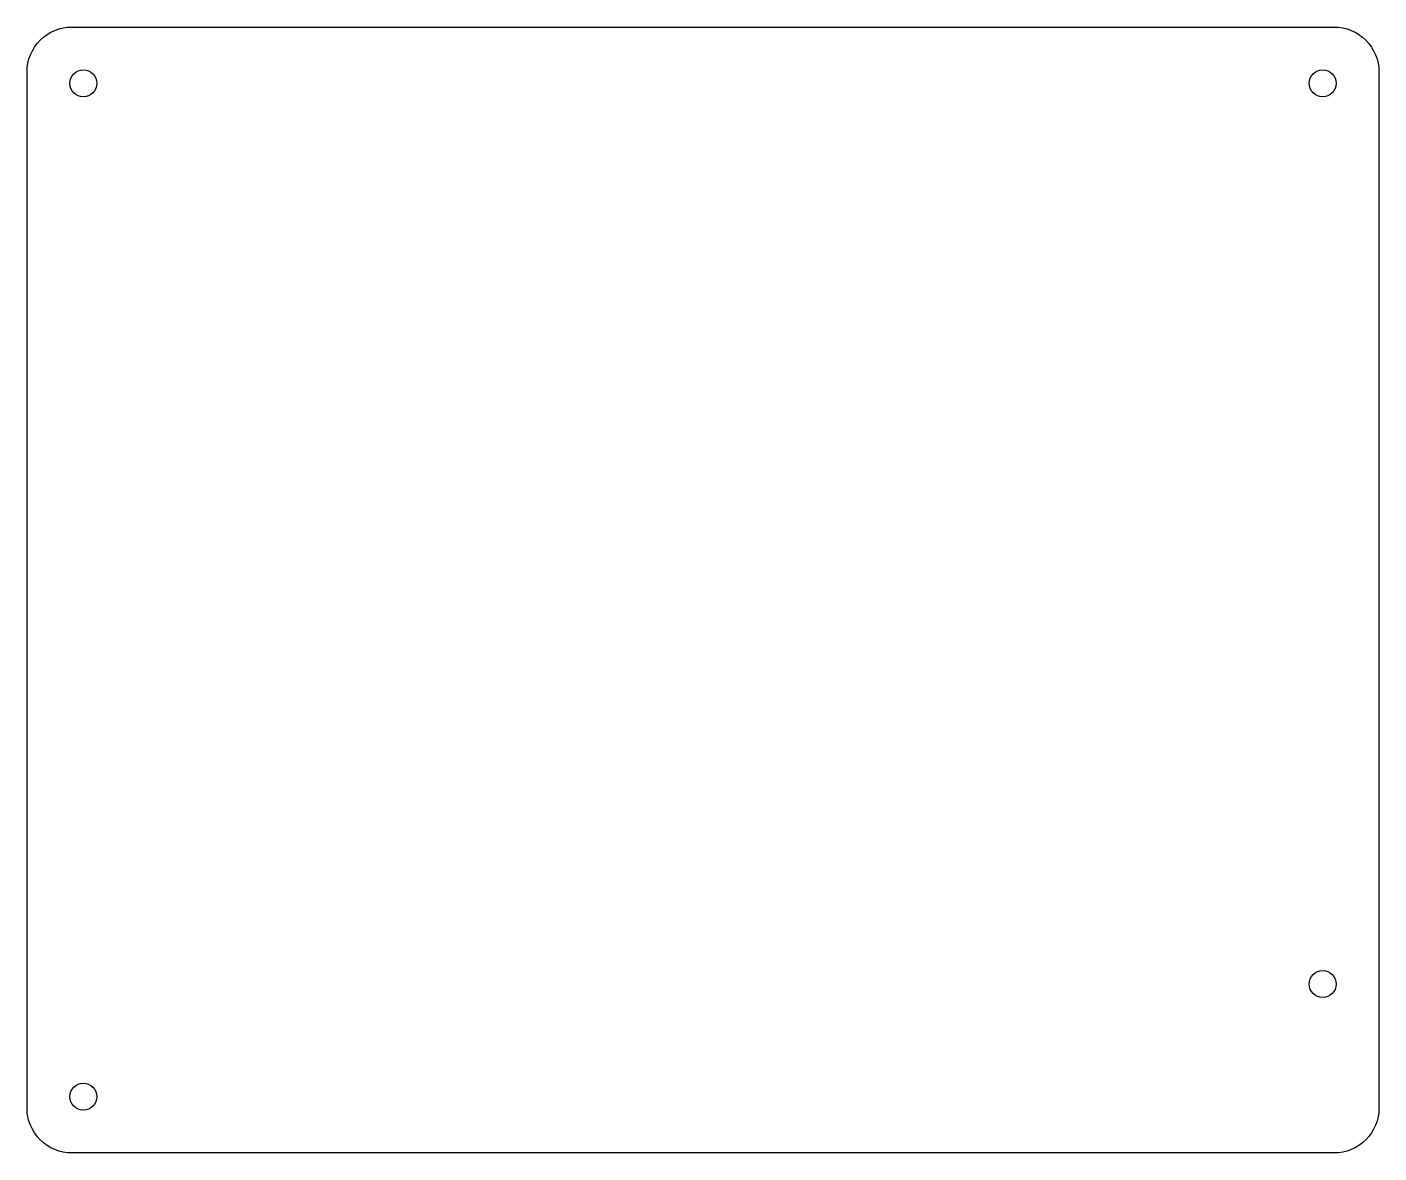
# Model space of a CAD drawing. Header units: millimetres. Extents: x 0 to 120, y 0 to 100.
import ezdxf

# ---------------------------------------------------------------- set-up
doc = ezdxf.new("R2010")
doc.units = ezdxf.units.MM
doc.layers.add('HOLES', color=1, linetype='Continuous')
doc.layers.add('OUTLINE', color=7, linetype='Continuous')

msp = doc.modelspace()

# ---------------------------------------------------------------- linework, layer by layer
at = {"layer": 'HOLES'}
for centre in [(5, 95), (115, 95), (115, 15), (5, 5)]:
    msp.add_circle(centre, 1.2, dxfattribs=at)
at = {"layer": 'OUTLINE'}
msp.add_lwpolyline([(116, 0), (4, 0, -0.414214), (0, 4), (0, 96, -0.414214), (4, 100), (116, 100, -0.414214), (120, 96), (120, 4, -0.414214)], format="xyb", close=True, dxfattribs=at)

doc.saveas('drawing.dxf')
